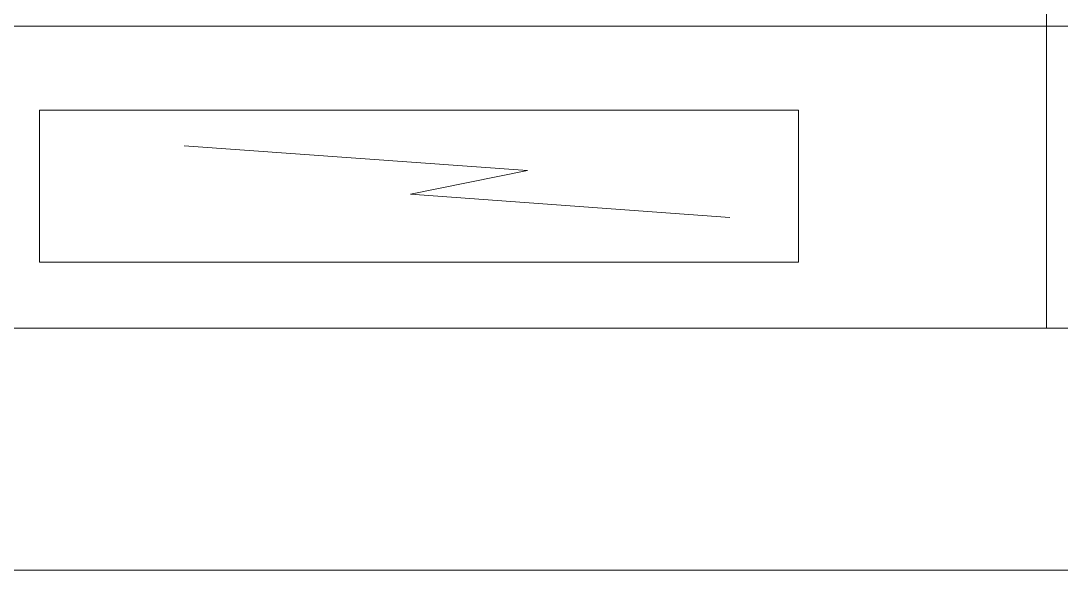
# Model space of a CAD drawing. Extents: x 3505867 to 4040009, y -660366 to -590408.
# Drawn here: x 3963531 to 3964527, y -625948 to -625422 of the extents above; entities that cross this region are included whole.
import ezdxf

# ---------------------------------------------------------------- set-up
doc = ezdxf.new("R2010")
doc.units = 0
doc.header["$LTSCALE"] = 6
doc.header["$MEASUREMENT"] = 0
doc.linetypes.add('ACAD_ISO04W100', pattern=[30, 24, -3, 0, -3])
doc.linetypes.add('CONTINU', pattern=[0])
doc.layers.get('0').update_dxf_attribs({"linetype": 'CONTINUOUS', "lineweight": 0})
doc.layers.add('axes', color=40, linetype='ACAD_ISO04W100', lineweight=0)
doc.layers.add('MEP_HVAC_SUPPLY_AIR_DUCT', color=3, linetype='CONTINUOUS', lineweight=0)

msp = doc.modelspace()

# ---------------------------------------------------------------- linework, layer by layer
for points in [[(3990674.99, -593936.58), (3990674.99, -625948), (3945593.79, -625948), (3945593.79, -593936.58)], [(3990443.16, -594168.41), (3990443.16, -625716.17), (3945825.62, -625716.17), (3945825.62, -594168.41)]]:
    msp.add_lwpolyline(points, close=True)
at = {"layer": 'axes', "color": 7, "linetype": 'CONTINU', "lineweight": 0}
for p, q in [((3964513.1, -620915.34), (3964513.1, -625716.17)), ((3962830.36, -625427.18), (3967789.97, -625427.18)), ((3962830.36, -625716.17), (3967789.97, -625716.17))]:
    msp.add_line(p, q, dxfattribs=at)
at = {"layer": 'MEP_HVAC_SUPPLY_AIR_DUCT', "color": 1, "linetype": 'ByBlock'}
msp.add_lwpolyline([(3963549.03, -625653), (3964275.53, -625653), (3964275.53, -625507.7), (3963549.03, -625507.7)], close=True, dxfattribs=at)
msp.add_lwpolyline([(3964209.84, -625610.27), (3963904.18, -625588.01), (3964016.17, -625565.18), (3963687.6, -625541.87)], dxfattribs=at)

doc.saveas('drawing.dxf')
